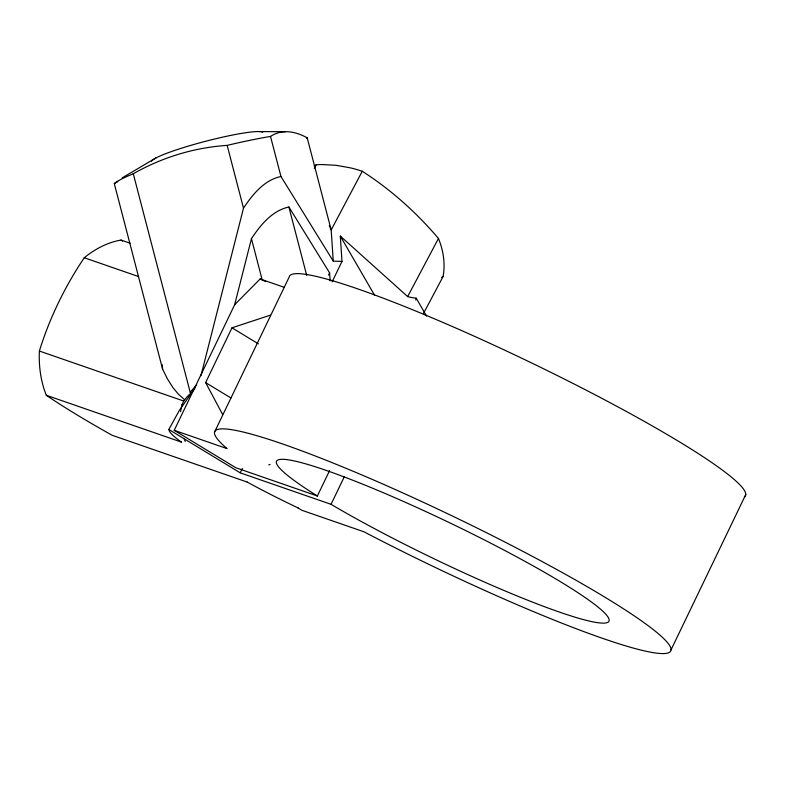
<?xml version="1.0" encoding="UTF-8"?>
<svg xmlns="http://www.w3.org/2000/svg" width="785" height="785" viewBox="0 0 785 785"><rect width="100%" height="100%" fill="white"/><g stroke="black" fill="none" stroke-linecap="round" stroke-linejoin="round"><path stroke-width="1.18" d="M200.95 375.681L243.497 208.133C252.564 194.523 264.113 180.079 280.951 176.488L333.262 261.13L341.985 261.405L340.298 236.069L407.66 296.593A153.595 39.181 45.2 0 0 416.168 298.143L426.549 316.041M195.023 387.967L179.245 410.565L168.844 429.483L240.22 472.845L331.054 504.313A184.446 19.596 25.7 0 0 603.94 623.123A184.446 19.596 25.7 0 0 404.334 501.85A184.446 19.596 25.7 0 0 317.366 495.992L235.824 467.742L174.231 430.317L234.666 304.727L251.455 238.66C260.512 225.05 272.071 210.606 288.9 207.014L329.612 272.886L330.132 280.775M181.914 404.766L184.524 399.614L178.274 394.06L172.857 387.496L167.303 378.684L162.583 369.068L114.296 183.641A245.018 82.239 73.2 0 1 117.789 181.669M222.606 414.451L205.621 382.599L231.987 327.816L270.393 315.158M214.57 432.035L289.282 276.811A253.025 26.886 25.7 0 1 533.721 363.975A253.025 26.886 25.7 0 1 744.308 497.003M328.552 275.084L329.612 272.886M240.22 472.845L242.31 468.498M332.153 281.835L341.985 261.405M317.366 495.992L329.553 470.676M331.054 504.313L344.301 476.789M671.038 649.833L745.75 494.609M298.006 507.679L297.927 507.846A114.904 12.207 25.7 0 1 247.216 482.078M314.285 168.481L316.257 164.742L321.428 164.536L336.068 165.292L350.689 167.911A101.069 72.838 27.9 0 1 362.268 171.277A245.018 161.19 52.7 0 1 438.472 238.463A101.069 72.838 27.9 0 1 443.064 276.555L423.625 313.225M362.268 171.277L331.182 229.917L333.262 261.13M407.66 296.593L438.472 238.463M234.666 304.727L260.139 278.969L284.435 287.388M122.175 177.871L156.087 157.863M259.325 131.566L285.446 131.723M247.334 482.108L112.127 435.273A245.018 26.033 25.7 0 1 46.325 395.287A101.069 73.976 -70.9 0 1 39.378 351.042A245.018 164.909 -58.7 0 1 84.27 257.755A101.069 73.976 -70.9 0 1 121.027 240.063L130.075 243.193M84.27 257.755L138.415 276.516M39.378 351.042L183.739 401.047M174.231 430.317L227.081 448.627A253.025 26.886 25.7 0 1 418.798 500.212A253.025 26.886 25.7 0 1 669.311 652.413A253.025 26.886 25.7 0 1 363.975 531.798L301.823 510.27L297.908 507.885M46.325 395.287L181.531 442.132M260.139 278.969L262.18 279.862A165.115 17.545 25.7 0 1 265.634 281.57M231.987 327.816L258.353 343.83M205.621 382.599L230.967 398.005M340.298 236.069L374.563 295.219M329.288 225.776L329.68 226.6M330.063 227.424L331.182 229.917L307.2 137.817A245.018 82.239 73.2 0 0 270.511 136.423A101.059 10.931 -14.6 0 0 227.159 145.382A245.018 229.279 -87.8 0 0 133.283 173.76A101.059 10.931 -14.6 0 0 114.296 183.641M270.511 136.423L280.951 176.488M288.9 207.014L306.709 275.417M227.159 145.382L243.497 208.133M251.455 238.66L262.18 279.862M133.283 173.76L190.196 392.314M162.289 364.76L162.583 369.068M270.089 464.435A71.268 6.329 -21.4 0 1 268.745 464.926M181.306 442.043A114.904 12.207 25.7 0 1 169.099 429.601M185.221 441.455A71.268 56.795 30 0 1 184.328 439.266M180.658 411.693A71.268 56.795 30 0 1 182.061 404.825M307.2 137.817A101.059 10.931 -14.6 0 1 306.503 138.415M314.216 166.008A245.018 53.606 -48.6 0 1 316.257 164.742M122.627 241.142A245.018 26.033 25.7 0 1 121.027 240.063M184.779 399.751A72.289 49.131 24.7 0 1 191.128 393.02M190.206 392.323A83.043 77.705 -87.8 0 1 196.77 385.003M151.485 161.18A57.747 6.241 -14.6 0 1 205.945 141.192A57.747 6.241 -14.6 0 1 262.769 132.263M441.621 277.439A245.018 53.606 -48.6 0 1 443.064 276.555M416.128 298.172A348.668 234.676 -58.7 0 1 415.746 300.017"/></g></svg>
